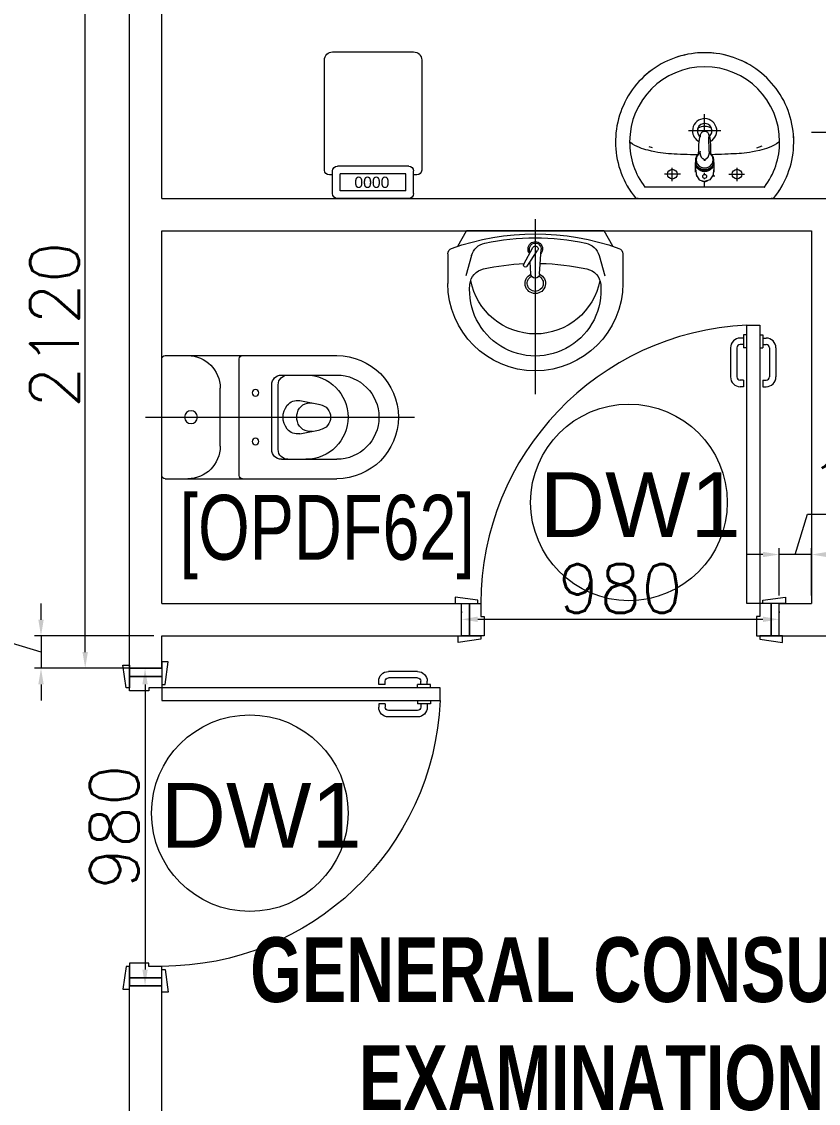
# Model space of a CAD drawing. Header units: millimetres. Extents: x -2143172 to 5255, y -610845 to 279739.
# Drawn here: x -1092660 to -1090201, y -579811 to -576472 of the extents above; entities that cross this region are included whole.
import ezdxf

# ---------------------------------------------------------------- set-up
doc = ezdxf.new("R2010")
doc.units = ezdxf.units.MM
doc.header["$LTSCALE"] = 30
doc.layers.get('0').update_dxf_attribs({"lineweight": 5})
doc.layers.get('Defpoints').update_dxf_attribs({"lineweight": 5})
for name, color, linetype, lineweight in [('72_EGR_BASE_TEXT', 7, 'Continuous', 5), ('dims.', 152, 'Continuous', 5), ('DTAG', 20, 'Continuous', 9), ('LOADING', 163, 'Continuous', 5), ('P-SANR-FIXT', 6, 'Continuous', 18), ('P-SANR-FIXT-1', 6, 'Continuous', 13), ('SANIT', 250, 'Continuous', 5), ('Walls', 32, 'Continuous', 5)]:
    doc.layers.add(name, color=color, linetype=linetype, lineweight=lineweight)
doc.layers.add('Wooden Joinery', color=7, linetype='Continuous', lineweight=5, true_color=0x521300)
doc.styles.add('SIMPLEX', font='SIMPLEX.shx', dxfattribs={"height": 150})
doc.styles.get("Standard").update_dxf_attribs({"font": ''})
doc.styles.add('TTLB-A0-JeddahDP$0$swis721', font='swiss.ttf')
doc.styles.add('X3G_ENTITY_9EC9', font='swisscl.ttf', dxfattribs={"height": 0.2})
doc.styles.add('X3G_ENTITY_9F38', font='swisscl.ttf', dxfattribs={"height": 0.2})
doc.styles.get('Standard').set_extended_font_data('@Arial Unicode MS')
doc.dimstyles.new('Buk', dxfattribs={"dimtxt": 150, "dimasz": 50, "dimexe": 20, "dimexo": 25, "dimgap": 20, "dimtad": 1, "dimdec": 0, "dimrnd": 5, "dimdsep": 46, "dimtxsty": 'SIMPLEX', "dimcen": 0, "dimdle": 20, "dimclrd": 256, "dimclre": 256, "dimclrt": 256, "dimadec": 0, "dimazin": 0, "dimtfac": 0.0075, "dimtdec": 0, "dimtmove": 1, "dimatfit": 2, "dimldrblk": 'ARCHTICK', "dimfxl": 1, "dimtolj": 1, "dimtzin": 0, "dimlwd": -1, "dimlwe": -1, "dimarcsym": 0})

# ---------------------------------------------------------------- blocks, each defined once
blk = doc.blocks.new('lav-manta 60')
at = {"layer": 'SANIT'}
for p, q in [((0, 0.04), (0, -0.56)), ((-0.2658, -0.0529), (-0.2358, 0)), ((-0.2358, 0), (0.2358, 0)), ((0.2658, -0.0529), (0.2358, 0)), ((-0.015, -0.1473), (-0.0199, -0.064)), ((0.0274, -0.121), (-0.0078, -0.0673)), ((0.0389, -0.1142), (0.0087, -0.0575)), ((0.0191, -0.077), (0.0199, -0.064)), ((-0.3, -0.0789), (-0.3, -0.18)), ((-0.2185, -0.0841), (-0.2383, -0.1537)), ((0.015, -0.1473), (0.0174, -0.1057)), ((0.2185, -0.0841), (0.2383, -0.1537)), ((0.3, -0.0789), (0.3, -0.18))]:
    blk.add_line(p, q, dxfattribs=at)
for centre, radius, start, end in [((0, -0.8557), 0.8457, 70.1771, 109.8229), ((0, -0.8696), 0.8457, 78.1914, 101.8086), ((0, -0.0617), 0.025, 320.7474, 220.368), ((-0.28, -0.0789), 0.02, 109.8229, 180), ((-0.1608, -0.1006), 0.06, 101.8086, 164.0794), ((0, -0.0617), 0.02, 353.2671, 186.682), ((0, -0.0617), 0.00966, 25.4127, 215.9577), ((0.1608, -0.1006), 0.06, 15.9206, 78.1914), ((0.28, -0.0789), 0.02, 0, 70.1771), ((-0.1645, -0.189), 0.06, 102.0883, 174.8142), ((0, -0.9572), 0.8457, 91.1572, 102.0883), ((0, -0.18), 0.035, 115.3106, 64.6894), ((0, -0.1473), 0.015, 180, 0), ((0, -0.9572), 0.8457, 88.5486, 88.844), ((0.0332, -0.1176), 0.00666, 210.6852, 30.6852), ((0, -0.9572), 0.8457, 77.9117, 87.4274), ((0.1645, -0.189), 0.06, 5.1858, 77.9117), ((0, -0.18), 0.3, 180, 0), ((0, -0.2039), 0.2252, 174.8142, 5.1858), ((0, -0.1282), 0.2252, 190.6097, 349.3903), ((0, -0.18), 0.0275, 117.1496, 62.8504)]:
    blk.add_arc(centre, radius, start, end, dxfattribs=at)
blk = doc.blocks.new('WC manta')
at = {"layer": 'SANIT'}
for p, q in [((-0.13, 0.18), (-0.13, -0.18)), ((-0.12, 0.19), (0.41, 0.19)), ((0.109, 0.18), (0.109, -0.18)), ((0.239, 0.13), (0.41, 0.13)), ((0.05, 0.09), (0.05, -0.09)), ((0.209, 0.1), (0.209, -0.1)), ((0.229, 0.1), (0.229, -0.1)), ((0.2955, 0.051), (0.3581, 0.0393)), ((-0.18, 0), (0.65, 0)), ((0.2955, -0.051), (0.3581, -0.0393)), ((0.239, -0.13), (0.41, -0.13)), ((-0.12, -0.19), (0.41, -0.19))]:
    blk.add_line(p, q, dxfattribs=at)
for centre, radius in [((0.159, 0.0752), 0.01), ((-0.04, 0), 0.02), ((0.159, -0.0753), 0.01)]:
    blk.add_circle(centre, radius, dxfattribs=at)
for centre, radius, start, end in [((-0.12, 0.18), 0.01, 90, 180), ((-0.05, 0.09), 0.1, 0, 90), ((0.119, 0.18), 0.01, 90, 180), ((0.41, 0), 0.19, 270, 90), ((0.239, 0.1), 0.03, 90, 180), ((0.259, 0.1), 0.03, 90, 180), ((0.3147, 0), 0.13, 270, 90), ((0.41, 0), 0.13, 270, 90), ((0.3029, 0), 0.0588, 141.525, 218.475), ((0.2882, 0.0117), 0.04, 79.4289, 141.525), ((0.3271, 0.0044), 0.04, 79.4289, 166.4176), ((0.3507, 0), 0.04, 280.5711, 79.4289), ((0.3454, 0), 0.0588, 166.4176, 193.5824), ((0.3271, -0.0044), 0.04, 193.5824, 280.5711), ((0.2882, -0.0117), 0.04, 218.475, 280.5711), ((-0.05, -0.09), 0.1, 270, 0), ((0.239, -0.1), 0.03, 180, 270), ((0.259, -0.1), 0.03, 180, 270), ((-0.12, -0.18), 0.01, 180, 270), ((0.119, -0.18), 0.01, 180, 270)]:
    blk.add_arc(centre, radius, start, end, dxfattribs=at)
blk = doc.blocks.new('*D278')
at = {"layer": 'Defpoints', "color": 0, "transparency": 16777216}
for p in [(-1092227, -578368.1, 0.1), (-1092599.9, -578468.1), (-1092227, -578468.1, 0.1)]:
    blk.add_point(p, dxfattribs=at)
at = {"layer": 'dims.', "transparency": 16777216}
for p, q in [((-1092724.9, -578380.6), (-1092724.9, -577983.5)), ((-1092599.9, -578318.1), (-1092599.9, -578268.1)), ((-1092599.9, -578368.1), (-1092599.9, -578468.1)), ((-1092599.9, -578368.1), (-1092599.9, -578468.1)), ((-1092599.9, -578418.1), (-1092724.9, -578380.6)), ((-1092599.9, -578518.1), (-1092599.9, -578568.1))]:
    blk.add_line(p, q, dxfattribs=at)
at = {"layer": 'dims.', "linetype": 'Continuous', "transparency": 16777216}
for p, q in [((-1092252, -578368.1), (-1092619.9, -578368.1)), ((-1092252, -578468.1), (-1092619.9, -578468.1))]:
    blk.add_line(p, q, dxfattribs=at)
at = {"layer": 'dims.', "transparency": 16777216}
for points in [[(-1092608.2, -578318.1), (-1092591.5, -578318.1), (-1092599.9, -578368.1)], [(-1092608.2, -578518.1), (-1092591.5, -578518.1), (-1092599.9, -578468.1)]]:
    blk.add_solid(points, dxfattribs=at)
at = {"layer": 'dims.', "transparency": 16777216, "insert": (-1092819.9, -578182.1), "char_height": 150, "attachment_point": 5, "rotation": 90, "style": 'SIMPLEX'}
blk.add_mtext('\\A1;100', dxfattribs=at)
blk = doc.blocks.new('_ArchTick')
at = {"color": 0, "linetype": 'ByBlock', "const_width": 0.15}
blk.add_lwpolyline([(-0.5, -0.5), (0.5, 0.5)], dxfattribs=at)
blk = doc.blocks.new('*D279')
at = {"layer": 'Defpoints', "color": 0, "transparency": 16777216}
for p in [(-1092277, -578468.1, 0.1), (-1092278.8, -579448.1), (-1092277, -579448.1, 0.1)]:
    blk.add_point(p, dxfattribs=at)
at = {"layer": 'dims.', "linetype": 'Continuous', "transparency": 16777216}
for p, q in [((-1092302, -578468.1), (-1092298.8, -578468.1)), ((-1092302, -579448.1), (-1092298.8, -579448.1))]:
    blk.add_line(p, q, dxfattribs=at)
at = {"layer": 'dims.', "transparency": 16777216}
blk.add_line((-1092278.8, -578518.1), (-1092278.8, -579398.1), dxfattribs=at)
for points in [[(-1092287.1, -578518.1), (-1092270.5, -578518.1), (-1092278.8, -578468.1)], [(-1092287.1, -579398.1), (-1092270.5, -579398.1), (-1092278.8, -579448.1)]]:
    blk.add_solid(points, dxfattribs=at)
at = {"layer": 'dims.', "transparency": 16777216, "insert": (-1092373.8, -578958.1), "char_height": 150, "attachment_point": 5, "rotation": 90, "style": 'SIMPLEX'}
blk.add_mtext('\\A1;980', dxfattribs=at)
blk = doc.blocks.new('*D280')
at = {"layer": 'Defpoints', "color": 0, "transparency": 16777216}
for p in [(-1090322.2, -578117), (-1090322.2, -578268.1, 0.1), (-1090222.2, -578268.1, 0.1)]:
    blk.add_point(p, dxfattribs=at)
at = {"layer": 'dims.', "transparency": 16777216}
for p, q in [((-1090272.2, -578117), (-1090234.7, -577992)), ((-1090234.7, -577992), (-1089837.6, -577992)), ((-1090372.2, -578117), (-1090422.2, -578117)), ((-1090222.2, -578117), (-1090322.2, -578117)), ((-1090222.2, -578117), (-1090322.2, -578117)), ((-1090172.2, -578117), (-1090122.2, -578117))]:
    blk.add_line(p, q, dxfattribs=at)
at = {"layer": 'dims.', "linetype": 'Continuous', "transparency": 16777216}
for p, q in [((-1090322.2, -578243.1), (-1090322.2, -578097)), ((-1090222.2, -578243.1), (-1090222.2, -578097))]:
    blk.add_line(p, q, dxfattribs=at)
at = {"layer": 'dims.', "transparency": 16777216}
for points in [[(-1090372.2, -578108.7), (-1090372.2, -578125.3), (-1090322.2, -578117)], [(-1090172.2, -578108.7), (-1090172.2, -578125.3), (-1090222.2, -578117)]]:
    blk.add_solid(points, dxfattribs=at)
at = {"layer": 'dims.', "transparency": 16777216, "insert": (-1090036.2, -577897), "char_height": 150, "attachment_point": 5, "style": 'SIMPLEX'}
blk.add_mtext('\\A1;100', dxfattribs=at)
blk = doc.blocks.new('*D281')
at = {"layer": 'Defpoints', "color": 0, "transparency": 16777216}
for p in [(-1091302.2, -578317.1), (-1091302.2, -578318.1, 0.1), (-1090322.2, -578318.1, 0.1)]:
    blk.add_point(p, dxfattribs=at)
at = {"layer": 'dims.', "linetype": 'Continuous', "transparency": 16777216}
for p, q in [((-1091302.2, -578293.1), (-1091302.2, -578297.1)), ((-1090322.2, -578293.1), (-1090322.2, -578297.1))]:
    blk.add_line(p, q, dxfattribs=at)
at = {"layer": 'dims.', "transparency": 16777216}
blk.add_line((-1090372.2, -578317.1), (-1091252.2, -578317.1), dxfattribs=at)
for points in [[(-1091252.2, -578308.7), (-1091252.2, -578325.4), (-1091302.2, -578317.1)], [(-1090372.2, -578308.7), (-1090372.2, -578325.4), (-1090322.2, -578317.1)]]:
    blk.add_solid(points, dxfattribs=at)
at = {"layer": 'dims.', "transparency": 16777216, "insert": (-1090812.2, -578222.1), "char_height": 150, "attachment_point": 5, "style": 'SIMPLEX'}
blk.add_mtext('\\A1;980', dxfattribs=at)
blk = doc.blocks.new('*D282')
at = {"layer": 'Defpoints', "color": 0, "transparency": 16777216}
for p in [(-1092463.5, -576348.1), (-1092327, -576348.1, 0.1), (-1092327, -578468.1, 0.1)]:
    blk.add_point(p, dxfattribs=at)
at = {"layer": 'dims.', "linetype": 'Continuous', "transparency": 16777216}
for p, q in [((-1092352, -576348.1), (-1092483.5, -576348.1)), ((-1092352, -578468.1), (-1092483.5, -578468.1))]:
    blk.add_line(p, q, dxfattribs=at)
at = {"layer": 'dims.', "transparency": 16777216}
blk.add_line((-1092463.5, -578418.1), (-1092463.5, -576398.1), dxfattribs=at)
for points in [[(-1092471.9, -576398.1), (-1092455.2, -576398.1), (-1092463.5, -576348.1)], [(-1092471.9, -578418.1), (-1092455.2, -578418.1), (-1092463.5, -578468.1)]]:
    blk.add_solid(points, dxfattribs=at)
at = {"layer": 'dims.', "transparency": 16777216, "insert": (-1092558.5, -577408.1), "char_height": 150, "attachment_point": 5, "rotation": 90, "style": 'SIMPLEX'}
blk.add_mtext('\\A1;2120', dxfattribs=at)
blk = doc.blocks.new('*D285')
at = {"layer": 'Defpoints', "color": 0, "transparency": 16777216}
for p in [(-1090022.2, -576814.8), (-1090122.2, -577118.1, 0.1), (-1090022.2, -577118.1, 0.1)]:
    blk.add_point(p, dxfattribs=at)
at = {"layer": 'dims.', "transparency": 16777216}
for p, q in [((-1090072.2, -576814.8), (-1090034.7, -576689.8)), ((-1090034.7, -576689.8), (-1089637.6, -576689.8)), ((-1090172.2, -576814.8), (-1090222.2, -576814.8)), ((-1090122.2, -576814.8), (-1090022.2, -576814.8)), ((-1090122.2, -576814.8), (-1090022.2, -576814.8)), ((-1089972.2, -576814.8), (-1089922.2, -576814.8))]:
    blk.add_line(p, q, dxfattribs=at)
at = {"layer": 'dims.', "linetype": 'Continuous', "transparency": 16777216}
for p, q in [((-1090122.2, -577093.1), (-1090122.2, -576794.8)), ((-1090022.2, -577093.1), (-1090022.2, -576794.8))]:
    blk.add_line(p, q, dxfattribs=at)
at = {"layer": 'dims.', "transparency": 16777216}
for points in [[(-1090172.2, -576806.5), (-1090172.2, -576823.2), (-1090122.2, -576814.8)], [(-1089972.2, -576806.5), (-1089972.2, -576823.2), (-1090022.2, -576814.8)]]:
    blk.add_solid(points, dxfattribs=at)
at = {"layer": 'dims.', "transparency": 16777216, "insert": (-1089836.2, -576594.8), "char_height": 150, "attachment_point": 5, "style": 'SIMPLEX'}
blk.add_mtext('\\A1;100', dxfattribs=at)
blk = doc.blocks.new('A$C72370EFE')
at = {"layer": 'Wooden Joinery'}
for p, q in [((-0.01, -0.03), (-0.01, -0.07)), ((0, -0.03), (-0.01, -0.03)), ((0.04, -0.03), (0.05, -0.03)), ((0.05, -0.03), (0.05, -0.07)), ((-0.01, -0.04), (-0.02, -0.04)), ((-0.01, -0.06), (-0.02, -0.06)), ((0.05, -0.04), (0.06, -0.04)), ((0.05, -0.06), (0.06, -0.06)), ((-0.05, -0.07), (-0.05, -0.16)), ((-0.03, -0.07), (-0.03, -0.16)), ((0, -0.07), (-0.01, -0.07)), ((0.04, -0.07), (0.05, -0.07)), ((0.07, -0.07), (0.07, -0.16)), ((0.09, -0.07), (0.09, -0.16)), ((-0.01, -0.17), (-0.02, -0.17)), ((-0.01, -0.19), (-0.02, -0.19)), ((-0.01, -0.17), (-0.01, -0.19)), ((0.05, -0.17), (0.06, -0.17)), ((0.05, -0.17), (0.05, -0.19)), ((0.05, -0.19), (0.06, -0.19))]:
    blk.add_line(p, q, dxfattribs=at)
for centre, radius, start, end in [((-0.02, -0.07), 0.03, 90, 180), ((-0.02, -0.07), 0.01, 90, 180), ((0.06, -0.07), 0.03, 0, 90), ((0.06, -0.07), 0.01, 0, 90), ((-0.02, -0.16), 0.03, 180, 270), ((-0.02, -0.16), 0.01, 180, 270), ((0.06, -0.16), 0.01, 270, 0), ((0.06, -0.16), 0.03, 270, 0)]:
    blk.add_arc(centre, radius, start, end, dxfattribs=at)
blk = doc.blocks.new('A$C5DAD61B4')
at = {"layer": 'Wooden Joinery'}
for points in [[(80, 959.1), (80, 969.1), (10, 979.1), (10, 959.1)], [(940, 959.1), (940, 969.1), (1010, 979.1), (1010, 959.1)], [(70, 859.1), (70, 849.1), (0, 839.1), (0, 859.1)], [(120, 859.1), (120, 0), (80, 0), (80, 859.1)], [(950, 859.1), (950, 849.1), (1020, 839.1), (1020, 859.1)]]:
    blk.add_lwpolyline(points, close=True, dxfattribs=at)
for points in [[(45, 859.1), (45, 959.1), (20, 959.1), (20, 859.1), (45, 859.1)], [(45, 859.1), (80, 859.1), (80, 899.1), (90, 899.1), (90, 959.1), (45, 959.1), (45, 859.1)], [(975, 859.1), (940, 859.1), (940, 899.1), (930, 899.1), (930, 959.1), (975, 959.1), (975, 859.1)], [(975, 859.1), (975, 959.1), (1000, 959.1), (1000, 859.1), (975, 859.1)]]:
    blk.add_lwpolyline(points, dxfattribs=at)
blk.add_arc((80, 859.1), 860, 272.666, 0, dxfattribs=at)
at = {"layer": 'Wooden Joinery', "xscale": 999.9999999998854, "yscale": 999.9999999998854, "zscale": 999.9999999998854, "rotation": 180}
blk.add_blockref('A$C72370EFE', (120, 0), dxfattribs=at)
blk = doc.blocks.new('A$C164D1FF0')
at = {"layer": 'DTAG'}
blk.add_circle((0, 0), 303.3, dxfattribs=at)
at = {"layer": 'DTAG', "insert": (-275.2, 93.3), "char_height": 200, "width": 6547.939, "attachment_point": 1, "style": 'TTLB-A0-JeddahDP$0$swis721'}
blk.add_mtext('DW1', dxfattribs=at)
blk = doc.blocks.new('FP_138-161_A_00_GFL_-0_080_Einreichung_Grundrisse_100')
at = {"layer": 'P-SANR-FIXT'}
blk.add_line((-0.0044, -0.0019), (-0.0045, -0.0021), dxfattribs=at)
at = {"layer": 'P-SANR-FIXT', "flags": 128}
blk.add_lwpolyline([(-0.0057, -0.0037), (-0.0058, -0.0039), (-0.006, -0.004)], dxfattribs=at)
blk = doc.blocks.new('FP_139-161_A_00_GFL_-0_080_Einreichung_Grundrisse_100')
at = {"layer": 'P-SANR-FIXT'}
blk.add_line((0.0045, -0.0022), (0.0044, -0.002), dxfattribs=at)
at = {"layer": 'P-SANR-FIXT', "flags": 128}
blk.add_lwpolyline([(0.006, -0.004), (0.0059, -0.0039), (0.0057, -0.0038)], dxfattribs=at)
blk = doc.blocks.new('IS_Ceraplus_B8204_BIM_BG _1_ - B8204AA - CERAPLUS single lever basin mixer with pop-up waste-V137-161_A_00_GFL_-0_080_Einreichung_Grundrisse_100')
at = {"layer": 'P-SANR-FIXT-1'}
h = blk.add_hatch(dxfattribs=at)
h.set_pattern_fill('FP_26', color=256, style=0, pattern_type=2)
h.set_pattern_definition([(225, (0.009, 0), (0.010607, -0.010607), []), (315, (0.009, 0), (0.010607, 0.010607), [])])
h.paths.add_polyline_path([(0.0056, -0.002), (0.0058, -0.0024), (0.0058, -0.0021)])
h.paths.add_polyline_path([(0.007, -0.0039), (0.0088, -0.0045), (0.0084, -0.0043)])
at = {"layer": 'LOADING'}
for p, q in [((-0.028, 0), (-0.028, -0.0281)), ((-0.0262, -0.0282), (-0.0263, -0.0287)), ((0.0263, -0.0287), (0.0262, -0.0282)), ((0.0262, -0.0293), (0.0263, -0.0287)), ((0.028, -0.0281), (0.028, 0)), ((-0.0274, -0.0337), (-0.0271, -0.0392)), ((-0.0137, -0.0512), (-0.0129, -0.0517)), ((0.0124, -0.052), (0.0133, -0.0515)), ((0.014, -0.0647), (0.0133, -0.1077)), ((0.0185, -0.0618), (0.019, -0.0539)), ((0.019, -0.0539), (0.0188, -0.0561)), ((0.0271, -0.0392), (0.0274, -0.0337))]:
    blk.add_line(p, q, dxfattribs=at)
at = {"layer": 'LOADING', "flags": 128}
for points in [[(-0.0272, -0.0069), (-0.0266, 0.009), (-0.0165, 0.0236), (0, 0.0291)], [(0.0272, -0.0069), (0.0266, 0.009), (0.0165, 0.0236), (0, 0.0291)], [(-0.0176, -0.0568), (-0.0224, -0.0513), (-0.0254, -0.0448), (-0.0264, -0.0376), (-0.0253, -0.0305), (-0.0222, -0.024), (-0.0172, -0.0186), (-0.0109, -0.0147), (-0.0037, -0.0127), (0.0037, -0.0127), (0.0109, -0.0147), (0.0172, -0.0186), (0.0222, -0.024), (0.0253, -0.0305), (0.0264, -0.0376), (0.0254, -0.0448), (0.0224, -0.0513), (0.0176, -0.0568)], [(-0.0271, -0.0393), (-0.027, -0.0403), (-0.0269, -0.0414), (-0.0267, -0.0424), (-0.0265, -0.0434), (-0.0262, -0.0444), (-0.0259, -0.0454), (-0.0255, -0.0464), (-0.0252, -0.0474), (-0.0247, -0.0484), (-0.0243, -0.0493), (-0.0238, -0.0502), (-0.0232, -0.0511), (-0.0226, -0.052), (-0.022, -0.0529), (-0.0214, -0.0537), (-0.0207, -0.0545), (-0.0199, -0.0553), (-0.0192, -0.0561), (-0.0184, -0.0568), (-0.0176, -0.0575), (-0.0173, -0.0577)], [(-0.019, -0.0539), (-0.0185, -0.0615), (-0.0185, -0.0618)], [(-0.0162, -0.0579), (-0.0156, -0.058), (-0.0151, -0.0581), (-0.0146, -0.0583), (-0.0142, -0.0586), (-0.0139, -0.0588), (-0.0138, -0.0591)], [(-0.0138, -0.0591), (-0.0139, -0.0612), (-0.014, -0.0633)], [(0.0138, -0.0591), (0.0139, -0.0588), (0.0142, -0.0586), (0.0146, -0.0583), (0.0151, -0.0581), (0.0156, -0.058), (0.0162, -0.0579)], [(0.014, -0.0633), (0.0139, -0.0612), (0.0138, -0.0591)], [(0.0171, -0.0578), (0.0174, -0.0575), (0.0176, -0.0568)], [(0.0173, -0.0577), (0.0181, -0.057), (0.0189, -0.0563), (0.0197, -0.0556), (0.0204, -0.0548), (0.0211, -0.054), (0.0218, -0.0532), (0.0224, -0.0523), (0.023, -0.0514), (0.0236, -0.0505), (0.0241, -0.0496), (0.0246, -0.0487), (0.025, -0.0477), (0.0254, -0.0467), (0.0258, -0.0458), (0.0261, -0.0448), (0.0264, -0.0437), (0.0266, -0.0427), (0.0268, -0.0417), (0.027, -0.0407), (0.0271, -0.0396), (0.0271, -0.0393)], [(0.0184, -0.0651), (0.0184, -0.0652), (0.0184, -0.0652), (0.0184, -0.0652), (0.0184, -0.0654), (0.0184, -0.0655)], [(-0.0181, -0.0728), (-0.0177, -0.083), (-0.0172, -0.0938)], [(0.0172, -0.0938), (0.0177, -0.083), (0.0181, -0.0728)], [(-0.0129, -0.1142), (-0.0124, -0.1161), (-0.0118, -0.1179), (-0.0109, -0.1197), (-0.0098, -0.1214), (-0.0084, -0.123), (-0.0067, -0.1244), (-0.0047, -0.1255), (-0.0025, -0.1263), (0, -0.1266)], [(0, -0.1266), (0.0025, -0.1263), (0.0047, -0.1255), (0.0067, -0.1244), (0.0084, -0.123), (0.0098, -0.1214), (0.0109, -0.1197), (0.0118, -0.1179), (0.0124, -0.1161), (0.0129, -0.1142)]]:
    blk.add_lwpolyline(points, dxfattribs=at)
at = {"layer": 'LOADING'}
for centre, radius, start, end in [((0, 0.0135), 0.00603, 0, 180), ((0, 0.0135), 0.00603, 180, 0), ((-0.009, 0), 0.005, 300, 315), ((0.009, 0), 0.005, 225, 240)]:
    blk.add_arc(centre, radius, start, end, dxfattribs=at)
for centre, major_axis, start_param, end_param in [((0, -0.0281), (-0.028, 0), 4.712389, 6.47291), ((0, -0.0321), (0.0275, 0), 3.141823, 3.202701), ((0, -0.0287), (0.0267, 0), 1.570796, 3.036556), ((0, -0.0287), (0.0263, 0), 2.625648, 2.791756), ((0, -0.0287), (-0.0263, 0), 4.712389, 5.759587), ((0, -0.0281), (0.028, 0), 6.093357, 7.853982), ((0, -0.0287), (0.0267, 0), 0.105099, 1.570796), ((0, -0.0287), (0.0262, 0), 0.523599, 1.570796), ((0, -0.0287), (0.0262, 0), 0.349919, 0.515945), ((0, -0.0287), (0.0267, 0), 6.059374, 6.108652), ((0, -0.0321), (0.0275, 0), 6.222066, 6.282955), ((0, -0.0321), (0.0275, 0), 3.239313, 3.439417), ((0, -0.0281), (0.028, 0), 3.371221, 3.483334), ((0, -0.0312), (0.0248, 0), 4.111947, 4.191073), ((0, -0.0281), (0.028, 0), 4.202431, 4.259552), ((0, -0.0287), (0.0263, 0), 4.169225, 4.2325), ((0, -0.0281), (0.028, 0), 5.172057, 5.222265), ((0, -0.0321), (0.0275, 0), 5.985527, 6.185455), ((0, -0.0281), (0.028, 0), 5.94107, 6.05344)]:
    blk.add_ellipse(centre, major_axis=major_axis, ratio=0.961262, start_param=start_param, end_param=end_param, dxfattribs=at)
for points, knots in [([(-0.0215, -0.0162), (-0.0216, -0.0163), (-0.0219, -0.0167), (-0.0227, -0.0177), (-0.0238, -0.0192), (-0.0249, -0.0211), (-0.0258, -0.0231), (-0.0266, -0.0253), (-0.0273, -0.0282), (-0.0275, -0.0305), (-0.0275, -0.0321)], [0.7859035, 0.7859035, 0.7859035, 0.7859035, 0.7916667, 0.8055556, 0.8333333, 0.8611111, 0.8888889, 0.9166667, 0.9444444, 1, 1, 1, 1]), ([(0.021, -0.0157), (0.0208, -0.0154), (0.0203, -0.0149), (0.0192, -0.0139), (0.0177, -0.0127), (0.0161, -0.0117), (0.0148, -0.0109), (0.0138, -0.0104), (0.0127, -0.0099), (0.0113, -0.0093), (0.0087, -0.0084), (0.0048, -0.0075), (0, -0.0071), (-0.0048, -0.0075), (-0.0087, -0.0084), (-0.0113, -0.0093), (-0.0127, -0.0099), (-0.0138, -0.0104), (-0.0148, -0.0109), (-0.0161, -0.0117), (-0.0177, -0.0127), (-0.0191, -0.0139), (-0.0202, -0.0149), (-0.0208, -0.0154), (-0.021, -0.0157)], [0.2222222, 0.2222222, 0.2222222, 0.2222222, 0.2361111, 0.25, 0.2777778, 0.3055556, 0.3194444, 0.3333333, 0.3472222, 0.3611111, 0.3888889, 0.4444444, 0.5, 0.5555556, 0.6111111, 0.6388889, 0.6527778, 0.6666667, 0.6805556, 0.6944444, 0.7222222, 0.75, 0.7638889, 0.7777778, 0.7777778, 0.7777778, 0.7777778]), ([(0.0275, -0.0321), (0.0275, -0.0305), (0.0273, -0.0282), (0.0266, -0.0253), (0.0258, -0.0231), (0.0249, -0.0211), (0.0238, -0.0192), (0.0227, -0.0177), (0.0219, -0.0167), (0.0216, -0.0163), (0.0215, -0.0162)], [0, 0, 0, 0, 0.0555556, 0.0833333, 0.1111111, 0.1388889, 0.1666667, 0.1944444, 0.2083333, 0.2142181, 0.2142181, 0.2142181, 0.2142181]), ([(-0.0188, -0.0538), (-0.0188, -0.0547), (-0.0186, -0.0582), (-0.0185, -0.0619), (-0.0184, -0.0646)], [0.6724021, 0.6724021, 0.6724021, 0.6724021, 0.75, 1, 1, 1, 1]), ([(-0.0162, -0.0579), (-0.0162, -0.0578), (-0.0163, -0.0578), (-0.0165, -0.0577), (-0.0166, -0.0575), (-0.0167, -0.0574), (-0.0169, -0.0573), (-0.017, -0.0572), (-0.0172, -0.0571), (-0.0173, -0.057), (-0.0175, -0.0569), (-0.0176, -0.0568)], [0, 0, 0, 0, 0.1, 0.2, 0.3, 0.4, 0.5, 0.6, 0.7, 0.8, 1, 1, 1, 1]), ([(-0.0148, -0.0587), (-0.015, -0.0586), (-0.0159, -0.0583), (-0.0167, -0.058), (-0.0172, -0.0578)], [0.8, 0.8, 0.8, 0.8, 0.85, 1, 1, 1, 1]), ([(0, -0.0378), (-0.0005, -0.038), (-0.0012, -0.0384), (-0.0021, -0.0389), (-0.0028, -0.0393), (-0.0035, -0.0397), (-0.0042, -0.04), (-0.0049, -0.0405), (-0.0055, -0.0409), (-0.0061, -0.0414), (-0.0067, -0.0419), (-0.0072, -0.0424), (-0.0078, -0.0429), (-0.0083, -0.0435), (-0.0088, -0.0441), (-0.0092, -0.0446), (-0.0096, -0.0452), (-0.01, -0.0459), (-0.0103, -0.0466), (-0.0105, -0.0472), (-0.0107, -0.0477), (-0.0108, -0.0481), (-0.0109, -0.0484), (-0.0111, -0.0489), (-0.0114, -0.0497), (-0.0118, -0.0509), (-0.0122, -0.0521), (-0.0124, -0.053), (-0.0126, -0.0537), (-0.0128, -0.0544), (-0.0129, -0.0552), (-0.0131, -0.0559), (-0.0132, -0.0566), (-0.0134, -0.0572), (-0.0136, -0.0581), (-0.0137, -0.0587), (-0.0138, -0.0591)], [0, 0, 0, 0, 0.055556, 0.083333, 0.111111, 0.138889, 0.166667, 0.194444, 0.222222, 0.25, 0.277778, 0.305556, 0.333333, 0.361111, 0.388889, 0.416667, 0.444444, 0.472222, 0.5, 0.527778, 0.541667, 0.555556, 0.569444, 0.583333, 0.611111, 0.666667, 0.722222, 0.75, 0.777778, 0.805556, 0.833333, 0.861111, 0.888889, 0.916667, 0.944444, 1, 1, 1, 1]), ([(0, -0.0357), (-0.0006, -0.0357), (-0.0013, -0.0357), (-0.002, -0.0357), (-0.0022, -0.0357)], [0, 0, 0, 0, 0.1, 0.1298359, 0.1298359, 0.1298359, 0.1298359]), ([(0.0022, -0.0357), (0.002, -0.0357), (0.0013, -0.0357), (0.0006, -0.0357), (0, -0.0357)], [0.8701578, 0.8701578, 0.8701578, 0.8701578, 0.9, 1, 1, 1, 1]), ([(0.0138, -0.0591), (0.0137, -0.0587), (0.0136, -0.0581), (0.0134, -0.0572), (0.0132, -0.0566), (0.0131, -0.0559), (0.0129, -0.0552), (0.0128, -0.0544), (0.0126, -0.0537), (0.0124, -0.053), (0.0122, -0.0521), (0.0118, -0.0509), (0.0114, -0.0497), (0.0111, -0.0489), (0.0109, -0.0484), (0.0108, -0.0481), (0.0107, -0.0477), (0.0105, -0.0472), (0.0103, -0.0466), (0.01, -0.0459), (0.0096, -0.0452), (0.0092, -0.0446), (0.0088, -0.0441), (0.0083, -0.0435), (0.0078, -0.0429), (0.0072, -0.0424), (0.0067, -0.0419), (0.0061, -0.0414), (0.0055, -0.0409), (0.0049, -0.0405), (0.0042, -0.04), (0.0035, -0.0397), (0.0028, -0.0393), (0.0021, -0.0389), (0.0012, -0.0384), (0.0005, -0.038), (0, -0.0378)], [0, 0, 0, 0, 0.055556, 0.083333, 0.111111, 0.138889, 0.166667, 0.194444, 0.222222, 0.25, 0.277778, 0.333333, 0.388889, 0.416667, 0.430556, 0.444444, 0.458333, 0.472222, 0.5, 0.527778, 0.555556, 0.583333, 0.611111, 0.638889, 0.666667, 0.694444, 0.722222, 0.75, 0.777778, 0.805556, 0.833333, 0.861111, 0.888889, 0.916667, 0.944444, 1, 1, 1, 1]), ([(0.0141, -0.0613), (0.0141, -0.0611), (0.0143, -0.0608), (0.0145, -0.0604), (0.0148, -0.06), (0.0151, -0.0596), (0.0153, -0.0594), (0.0155, -0.0592), (0.0156, -0.059), (0.0158, -0.0588), (0.016, -0.0587), (0.0163, -0.0585), (0.0165, -0.0583), (0.0166, -0.0582)], [0.3333333, 0.3333333, 0.3333333, 0.3333333, 0.4166667, 0.5, 0.5833333, 0.6666667, 0.7083333, 0.75, 0.7916667, 0.8333333, 0.875, 0.9166667, 1, 1, 1, 1]), ([(0.0176, -0.0568), (0.0175, -0.0569), (0.0173, -0.057), (0.0172, -0.0571), (0.017, -0.0572), (0.0169, -0.0573), (0.0167, -0.0574), (0.0166, -0.0575), (0.0165, -0.0577), (0.0163, -0.0578), (0.0162, -0.0578), (0.0162, -0.0579)], [0, 0, 0, 0, 0.2, 0.3, 0.4, 0.5, 0.6, 0.7, 0.8, 0.9, 1, 1, 1, 1]), ([(0.0184, -0.0646), (0.0185, -0.0619), (0.0186, -0.0582), (0.0188, -0.0547), (0.0188, -0.0538)], [0, 0, 0, 0, 0.25, 0.3275586, 0.3275586, 0.3275586, 0.3275586]), ([(-0.0131, -0.1116), (-0.0132, -0.1115), (-0.0135, -0.1109), (-0.0141, -0.1099), (-0.0147, -0.1086), (-0.0153, -0.1072), (-0.0159, -0.1053), (-0.0167, -0.1021), (-0.0171, -0.0992), (-0.0171, -0.0973)], [0.4856715, 0.4856715, 0.4856715, 0.4856715, 0.5, 0.55, 0.6, 0.65, 0.7, 0.8, 1, 1, 1, 1]), ([(0.0131, -0.1116), (0.0133, -0.1113), (0.0137, -0.1106), (0.0142, -0.1096), (0.0147, -0.1084), (0.0153, -0.1072), (0.0159, -0.1053), (0.0167, -0.1021), (0.0171, -0.0992), (0.0171, -0.0973)], [-0.5143371, -0.5143371, -0.5143371, -0.5143371, -0.475, -0.4375, -0.4, -0.35, -0.3, -0.2, 0, 0, 0, 0]), ([(-0.0132, -0.1091), (-0.0132, -0.1096), (-0.0132, -0.1103), (-0.0132, -0.1111), (-0.0132, -0.1115), (-0.0132, -0.1118), (-0.0131, -0.1122), (-0.0131, -0.1125), (-0.0131, -0.1128), (-0.0131, -0.1131), (-0.013, -0.1134), (-0.013, -0.1138), (-0.0129, -0.1141), (-0.0129, -0.1142)], [0.2, 0.2, 0.2, 0.2, 0.4, 0.5, 0.55, 0.6, 0.65, 0.7, 0.75, 0.8, 0.85, 0.9, 1, 1, 1, 1]), ([(0.0129, -0.1142), (0.0129, -0.1141), (0.013, -0.1138), (0.013, -0.1134), (0.0131, -0.1131), (0.0131, -0.1128), (0.0131, -0.1125), (0.0131, -0.1122), (0.0132, -0.1118), (0.0132, -0.1115), (0.0132, -0.1111), (0.0132, -0.1103), (0.0132, -0.1096), (0.0132, -0.1091)], [0, 0, 0, 0, 0.1, 0.15, 0.2, 0.25, 0.3, 0.35, 0.4, 0.45, 0.5, 0.6, 0.8, 0.8, 0.8, 0.8])]:
    blk.add_open_spline(points, degree=3, knots=knots, dxfattribs=at)
for points in [[(-0.0184, -0.0646), (-0.0183, -0.0659), (-0.0182, -0.0684), (-0.0181, -0.0709), (-0.0181, -0.0721)], [(-0.0172, -0.0578), (-0.0171, -0.0578), (-0.0169, -0.058), (-0.0167, -0.0581), (-0.0166, -0.0582)], [(-0.0162, -0.0579), (-0.0162, -0.0579), (-0.0164, -0.0581), (-0.0165, -0.0582), (-0.0166, -0.0583), (-0.0166, -0.0582), (-0.0166, -0.0582)], [(-0.0166, -0.0582), (-0.0163, -0.0585), (-0.0156, -0.059), (-0.0148, -0.0599), (-0.0142, -0.0609), (-0.0139, -0.0617), (-0.0138, -0.0621)], [(-0.014, -0.0633), (-0.014, -0.0633), (-0.014, -0.0633), (-0.014, -0.0633)], [(-0.014, -0.0646), (-0.014, -0.0644), (-0.014, -0.064), (-0.014, -0.0635), (-0.014, -0.0633)], [(0.014, -0.0633), (0.014, -0.0633), (0.014, -0.0633), (0.014, -0.0633)], [(0.014, -0.0633), (0.014, -0.0635), (0.014, -0.064), (0.014, -0.0644), (0.014, -0.0647)], [(0.0172, -0.0578), (0.0168, -0.0579), (0.0158, -0.0583), (0.0147, -0.0587), (0.0141, -0.059)], [(0.0166, -0.0582), (0.0166, -0.0582), (0.0166, -0.0583), (0.0165, -0.0582), (0.0164, -0.0581), (0.0162, -0.0579), (0.0162, -0.0579)], [(0.0166, -0.0582), (0.0167, -0.0582), (0.0168, -0.0581), (0.0169, -0.058), (0.0169, -0.058)], [(0.0169, -0.058), (0.017, -0.0579), (0.0171, -0.0579), (0.0171, -0.0578)], [(0.0181, -0.0721), (0.0181, -0.0709), (0.0182, -0.0684), (0.0183, -0.0659), (0.0184, -0.0646)], [(-0.0172, -0.0938), (-0.0172, -0.0944), (-0.0172, -0.0956), (-0.0171, -0.0967), (-0.0171, -0.0973)], [(0.0171, -0.0973), (0.0171, -0.0967), (0.0172, -0.0956), (0.0172, -0.0944), (0.0172, -0.0938)]]:
    blk.add_open_spline(points, degree=3, dxfattribs=at)
for name in ['FP_138-161_A_00_GFL_-0_080_Einreichung_Grundrisse_100', 'FP_139-161_A_00_GFL_-0_080_Einreichung_Grundrisse_100']:
    blk.add_blockref(name, (0, 0), dxfattribs=at)
blk = doc.blocks.new('_100_WB_KER_REN_55x45x18 - _100_WB_KER_REN_55x45x18-V63-161_A_00_GFL_-0_080_Einreichung_Grundrisse_100')
at = {"layer": 'LOADING'}
for p, q in [((-0.2075, 0.225), (-0.2075, 0.2227)), ((0.2074, 0.225), (-0.2074, 0.225)), ((0.2075, 0.2227), (0.2075, 0.225)), ((-0.1855, 0.1899), (0.1855, 0.1899)), ((-0.1, 0.172), (-0.1, 0.1303)), ((0, 0.1899), (0, 0.1724)), ((0.1, 0.172), (0.1, 0.1303)), ((-0.0744, 0.15), (-0.1234, 0.15)), ((-0.0259, 0.155), (-0.0315, 0.155)), ((0, 0.1656), (0, 0.1628)), ((0, 0.1509), (0, 0.1454)), ((0, 0.1422), (0, 0.1399)), ((0.026, 0.155), (0.0248, 0.155)), ((0.0744, 0.15), (0.1234, 0.15)), ((-0.1763, 0.0637), (-0.1598, 0.0692)), ((0.1605, 0.0691), (0.1707, 0.0656)), ((-0.05, 0.0161), (0.05, 0.0161)), ((0, 0.0168), (0, -0.0348))]:
    blk.add_line(p, q, dxfattribs=at)
at = {"layer": 'LOADING', "flags": 128}
for points in [[(-0.2121, 0.225), (-0.219, 0.2164), (-0.2254, 0.2075), (-0.2316, 0.1983), (-0.2373, 0.189), (-0.2427, 0.1794), (-0.2476, 0.1696), (-0.2522, 0.1596), (-0.2564, 0.1494), (-0.2602, 0.1391), (-0.2635, 0.1286), (-0.2665, 0.118), (-0.269, 0.1073), (-0.271, 0.0965), (-0.2727, 0.0856), (-0.2739, 0.0747), (-0.2747, 0.0637), (-0.275, 0.0527), (-0.275, 0.05)], [(0.275, 0.05), (0.2748, 0.061), (0.2741, 0.072), (0.273, 0.0829), (0.2715, 0.0938), (0.2695, 0.1046), (0.2671, 0.1154), (0.2643, 0.126), (0.261, 0.1365), (0.2574, 0.1469), (0.2533, 0.1571), (0.2488, 0.1671), (0.2439, 0.177), (0.2387, 0.1866), (0.233, 0.1961), (0.227, 0.2053), (0.2206, 0.2142), (0.2138, 0.2229), (0.2121, 0.225)], [(-0.275, 0.05), (-0.2748, 0.039), (-0.2741, 0.028), (-0.273, 0.0171), (-0.2715, 0.0062), (-0.2695, -0.0046), (-0.2671, -0.0154), (-0.2643, -0.026), (-0.261, -0.0365), (-0.2574, -0.0469), (-0.2533, -0.0571), (-0.2488, -0.0671), (-0.2439, -0.077), (-0.2387, -0.0866), (-0.233, -0.0961), (-0.227, -0.1053), (-0.2206, -0.1142), (-0.2138, -0.1229), (-0.2067, -0.1313), (-0.1993, -0.1395), (-0.1916, -0.1473), (-0.1836, -0.1548), (-0.1752, -0.162), (-0.1666, -0.1688), (-0.1577, -0.1753), (-0.1486, -0.1814), (-0.1392, -0.1872), (-0.1296, -0.1925), (-0.1198, -0.1975), (-0.1098, -0.2021), (-0.0996, -0.2063), (-0.0893, -0.2101), (-0.0788, -0.2135), (-0.0682, -0.2164), (-0.0575, -0.2189), (-0.0467, -0.221), (-0.0359, -0.2227), (-0.0249, -0.2239), (-0.014, -0.2246), (-0.003, -0.225), (0.008, -0.2249), (0.019, -0.2243), (0.03, -0.2234), (0.0409, -0.2219), (0.0517, -0.2201), (0.0625, -0.2178), (0.0731, -0.2151), (0.0837, -0.212), (0.0941, -0.2084), (0.1043, -0.2044), (0.1144, -0.2001), (0.1243, -0.1953), (0.1341, -0.1901), (0.1436, -0.1846), (0.1528, -0.1786), (0.1618, -0.1723), (0.1706, -0.1657), (0.1791, -0.1587), (0.1873, -0.1514), (0.1952, -0.1437), (0.2028, -0.1358), (0.21, -0.1275), (0.217, -0.119), (0.2236, -0.1101), (0.2298, -0.1011), (0.2356, -0.0918), (0.2411, -0.0822), (0.2462, -0.0725), (0.2509, -0.0625), (0.2552, -0.0524), (0.2591, -0.0421), (0.2626, -0.0317), (0.2656, -0.0211), (0.2683, -0.0104), (0.2705, 0.0003), (0.2722, 0.0112), (0.2736, 0.0221), (0.2745, 0.0331), (0.2749, 0.0441), (0.275, 0.05)]]:
    blk.add_lwpolyline(points, dxfattribs=at)
at = {"layer": 'LOADING'}
for centre in [(-0.1, 0.15), (0.1, 0.15)]:
    blk.add_circle(centre, 0.015, dxfattribs=at)
for centre, radius, start, end in [((0, 0.05), 0.275, 145.9324, 150.3591), ((0, 0.05), 0.275, 140.4788, 141.2381), ((0, 0.05), 0.275, 38.7619, 39.5212), ((0, 0.05), 0.275, 29.6409, 34.0676), ((0, 0.05), 0.2315, 142.8209, 180), ((0, 0.155), 0.0175, 54.0899, 125.9101), ((0, 0.155), 0.0175, 68.869, 83.8798), ((0, 0.05), 0.2315, 0, 37.1791), ((0, 0.155), 0.0175, 251.9463, 258.2346), ((0, 0.05), 0.275, 180, 183.6225), ((0, 0.05), 0.2315, 180, 0), ((0, 0.0161), 0.0375, 117.1305, 0), ((0, 0.0161), 0.0225, 129.5025, 0), ((0, 0.0161), 0.0225, 0, 51.4286), ((0, 0.0161), 0.0375, 0, 61.4146), ((0, 0.0161), 0.0225, 180, 193.3417), ((0, 0.0161), 0.0225, 197.0466, 201.508), ((0, 0.0161), 0.0225, 156.725, 162.0134), ((0, 0.05), 0.047, 243.4433, 296.5567), ((0, 0.0161), 0.0225, 138.0808, 143.3939), ((0, 0.0161), 0.0225, 36.616, 41.9265), ((0, 0.0161), 0.0225, 17.9887, 23.276), ((0, 0.0161), 0.0225, 338.492, 342.9534), ((0, 0.0161), 0.0225, 346.6583, 0), ((0, 0.05), 0.275, 307.6689, 312), ((0, 0.05), 0.275, 240, 245.6589), ((0, 0.05), 0.275, 252, 257.5535), ((0, 0.05), 0.275, 264, 276), ((0, 0.05), 0.275, 282.9241, 288)]:
    blk.add_arc(centre, radius, start, end, dxfattribs=at)
for points, knots in [([(-0.2074, 0.225), (-0.2078, 0.225), (-0.2086, 0.225), (-0.2095, 0.225), (-0.2102, 0.225), (-0.2106, 0.225), (-0.2109, 0.225), (-0.2111, 0.225), (-0.2114, 0.225), (-0.2116, 0.225), (-0.2118, 0.225), (-0.2119, 0.225), (-0.2119, 0.225)], [-1, -1, -1, -1, -0.8333333, -0.6666667, -0.5833333, -0.5, -0.4583333, -0.4166667, -0.3333333, -0.2916667, -0.25, -0.1666667, -0.1666667, -0.1666667, -0.1666667]), ([(0.2119, 0.225), (0.2119, 0.225), (0.2118, 0.225), (0.2116, 0.225), (0.2114, 0.225), (0.2111, 0.225), (0.2109, 0.225), (0.2106, 0.225), (0.2102, 0.225), (0.2095, 0.225), (0.2086, 0.225), (0.2078, 0.225), (0.2074, 0.225)], [-0.8333333, -0.8333333, -0.8333333, -0.8333333, -0.75, -0.7083333, -0.6666667, -0.5833333, -0.5416667, -0.5, -0.4166667, -0.3333333, -0.1666667, 0, 0, 0, 0]), ([(-0.0037, 0.1721), (-0.0046, 0.1719), (-0.0064, 0.1714), (-0.0081, 0.1705), (-0.009, 0.17)], [0.5653198, 0.5653198, 0.5653198, 0.5653198, 0.6111111, 0.6666667, 0.6666667, 0.6666667, 0.6666667]), ([(0.009, 0.17), (0.0086, 0.1703), (0.0077, 0.1708), (0.0059, 0.1715), (0.0046, 0.1719), (0.0037, 0.1721)], [0.3333333, 0.3333333, 0.3333333, 0.3333333, 0.3611111, 0.3888889, 0.4346482, 0.4346482, 0.4346482, 0.4346482]), ([(-0.2294, 0.0509), (-0.2103, 0.066), (-0.1431, 0.0839), (-0.1084, 0.0863), (-0.0496, 0.0893), (-0.0206, 0.0899)], [0.0392191, 0.0392191, 0.0392191, 0.0392191, 0.1715289, 0.4228457, 0.6475389, 0.6475389, 0.6475389, 0.6475389]), ([(0.0209, 0.0903), (0.0512, 0.0901), (0.1113, 0.0879), (0.1514, 0.0828), (0.2115, 0.0665), (0.2292, 0.052)], [0.7533082, 0.7533082, 0.7533082, 0.7533082, 0.9865548, 1.235629, 1.3638988, 1.3638988, 1.3638988, 1.3638988]), ([(-0.0141, 0.0337), (-0.0162, 0.0319), (-0.0207, 0.0267), (-0.0225, 0.02), (-0.0225, 0.0161)], [0.7144203, 0.7144203, 0.7144203, 0.7144203, 0.8333333, 1, 1, 1, 1]), ([(0.0225, 0.0161), (0.0225, 0.0187), (0.0216, 0.0239), (0.0182, 0.0298), (0.0152, 0.0327), (0.0141, 0.0337)], [0, 0, 0, 0, 0.1111111, 0.2222222, 0.285568, 0.285568, 0.285568, 0.285568])]:
    blk.add_open_spline(points, degree=3, knots=knots, dxfattribs=at)
for points in [[(-0.2075, 0.2227), (-0.2075, 0.2231), (-0.2075, 0.2235), (-0.2075, 0.2239)], [(0.2075, 0.2239), (0.2075, 0.2235), (0.2075, 0.2231), (0.2075, 0.2227)], [(-0.1852, 0.1899), (-0.1853, 0.1899), (-0.1854, 0.1899), (-0.1855, 0.1899)], [(-0.0009, 0.1725), (-0.0013, 0.1725), (-0.0018, 0.1724), (-0.0022, 0.1724)], [(0.0022, 0.1724), (0.0018, 0.1724), (0.0013, 0.1725), (0.0009, 0.1725)], [(0.1855, 0.1899), (0.1854, 0.1899), (0.1853, 0.1899), (0.1852, 0.1899)], [(-0.0225, 0.0161), (-0.0225, 0.0147), (-0.0222, 0.012), (-0.0215, 0.0093), (-0.021, 0.008)], [(0.021, 0.008), (0.0215, 0.0093), (0.0222, 0.012), (0.0225, 0.0147), (0.0225, 0.0161)]]:
    blk.add_open_spline(points, degree=3, dxfattribs=at)
at = {"layer": 'LOADING', "xscale": -1, "rotation": 5.088887490341627e-12}
blk.add_blockref('IS_Ceraplus_B8204_BIM_BG _1_ - B8204AA - CERAPLUS single lever basin mixer with pop-up waste-V137-161_A_00_GFL_-0_080_Einreichung_Grundrisse_100', (0, 0.1434), dxfattribs=at)
blk = doc.blocks.new('HF13461A-P')
at = {"layer": 'LOADING'}
for p, q in [((0.0229, 0.4353), (0.0229, 0.3653)), ((0.2579, 0.4503), (0.0379, 0.4503)), ((0.2729, 0.4353), (0.2729, 0.3653)), ((0.2493, 0.4266), (0.0466, 0.4266)), ((0.0466, 0.4266), (0.0466, 0.3739)), ((0.2493, 0.4266), (0.2493, 0.3739)), ((0.0229, 0.3778), (0.0129, 0.3778)), ((0.2493, 0.3739), (0.0466, 0.3739)), ((0.2829, 0.3778), (0.2729, 0.3778)), ((-0.0021, 0.3628), (-0.0021, 0.0228)), ((0.2579, 0.3503), (0.0379, 0.3503)), ((0.2979, 0.0228), (0.2979, 0.3628)), ((0.0229, -0.0022), (0.2729, -0.0022))]:
    blk.add_line(p, q, dxfattribs=at)
for centre, radius, start, end in [((0.0379, 0.4353), 0.015, 90, 180), ((0.2579, 0.4353), 0.015, 0, 90), ((0.0129, 0.3628), 0.015, 90, 180), ((0.2829, 0.3628), 0.015, 0, 90), ((0.0379, 0.3653), 0.015, 180, 270), ((0.2579, 0.3653), 0.015, 270, 0), ((0.0229, 0.0228), 0.025, 180, 270), ((0.2729, 0.0228), 0.025, 270, 0)]:
    blk.add_arc(centre, radius, start, end, dxfattribs=at)
blk.add_text('0000', height=0.03477, dxfattribs=at).set_placement((0.0901, 0.3829))

msp = doc.modelspace()

# ---------------------------------------------------------------- linework, layer by layer
at = {"layer": 'Walls'}
for p, q in [((-1092327, -578468.1, 0.2), (-1092327, -576348.1, 0.2)), ((-1092227, -577018.1, 0.2), (-1092227, -576348.1, 0.2)), ((-1092227, -577018.1, 0.2), (-1090022.2, -577018.1, 0.2)), ((-1092227, -578268.1, 0.2), (-1092227, -577118.1, 0.2)), ((-1092227, -577118.1, 0.2), (-1090222.2, -577118.1, 0.2)), ((-1090222.2, -577118.1, 0.2), (-1090222.2, -578268.1, 0.2)), ((-1092227, -578268.1, 0.2), (-1091302.2, -578268.1, 0.2)), ((-1090322.2, -578268.1, 0.2), (-1090222.2, -578268.1, 0.2)), ((-1092227, -578468.1, 0.2), (-1092227, -578368.1, 0.2)), ((-1092227, -578368.1, 0.2), (-1091302.2, -578368.1, 0.2)), ((-1090322.2, -578368.1, 0.2), (-1088217.4, -578368.1, 0.2)), ((-1092227, -578468.1, 0.2), (-1092327, -578468.1, 0.2)), ((-1092327, -581298.1, 0.2), (-1092327, -579448.1, 0.2)), ((-1092227, -579448.1, 0.2), (-1092327, -579448.1, 0.2)), ((-1092227, -581256.7, 0.2), (-1092227, -579448.1, 0.2))]:
    msp.add_line(p, q, dxfattribs=at)

# ---------------------------------------------------------------- block references
at = {"layer": 'DTAG'}
for p in [(-1090785.7, -577956.2, -0.1), (-1091955.6, -578915.3, -0.1)]:
    msp.add_blockref('A$C164D1FF0', p, dxfattribs=at)
at = {"layer": 'LOADING', "lineweight": 0, "xscale": -1000, "yscale": 1000, "zscale": 1000, "rotation": 180}
msp.add_blockref('HF13461A-P', (-1091723, -576567.8, 0.1), dxfattribs=at)
at = {"layer": 'LOADING', "xscale": 1000, "yscale": 1000, "zscale": 1000, "rotation": 180}
msp.add_blockref('_100_WB_KER_REN_55x45x18 - _100_WB_KER_REN_55x45x18-V63-161_A_00_GFL_-0_080_Einreichung_Grundrisse_100', (-1090552, -576793.1, 0.1), dxfattribs=at)
at = {"layer": 'SANIT', "xscale": -900.000000000201, "yscale": 900.000000000201, "zscale": 900.000000000201}
msp.add_blockref('lav-manta 60', (-1091074.6, -577118.1, 0.2), dxfattribs=at)
at = {"layer": 'SANIT', "xscale": -999.9999999999995, "yscale": 999.9999999999995, "zscale": 999.9999999999995, "rotation": 180}
msp.add_blockref('WC manta', (-1092097, -577693.1, 0.2), dxfattribs=at)
at = {"layer": 'Wooden Joinery', "rotation": 180}
msp.add_blockref('A$C5DAD61B4', (-1090302.2, -577409.1, 0.2), dxfattribs=at)
at = {"layer": 'Wooden Joinery', "xscale": -1, "rotation": 90}
msp.add_blockref('A$C5DAD61B4', (-1091367.9, -578448.1, 0.2), dxfattribs=at)

# ---------------------------------------------------------------- texts
at = {"layer": '72_EGR_BASE_TEXT', "insert": (-1091716.7, -577933, 0.2), "char_height": 200, "attachment_point": 2, "style": 'X3G_ENTITY_9F38'}
msp.add_mtext('[OPDF62]', dxfattribs=at)
at = {"layer": '72_EGR_BASE_TEXT', "insert": (-1090553.6, -579298.3, 0.1), "char_height": 200, "width": 3508.102, "attachment_point": 2, "style": 'X3G_ENTITY_9EC9'}
msp.add_mtext('{\\fSwis721 LtCn BT|b1|i0|c0|p34;GENERAL CONSULTATION / EXAMINATION ROOM}', dxfattribs=at)

# ---------------------------------------------------------------- dimensions: what is measured, and where the dimension line sits
at = {"layer": 'dims.'}
for base, p1, p2, picture, middle in [((-1092463.5, -576348.1, 0.1), (-1092327, -578468.1, 0.2), (-1092327, -576348.1, 0.2), '*D282', (-1092558.5, -577408.1, 0.1)), ((-1092599.9, -578468.1, 0.1), (-1092227, -578368.1, 0.2), (-1092227, -578468.1, 0.2), '*D278', (-1092819.9, -578360.6, 0.1)), ((-1092278.8, -579448.1, 0.1), (-1092277, -578468.1, 0.2), (-1092277, -579448.1, 0.2), '*D279', (-1092373.8, -578958.1, 0.1))]:
    dim = msp.add_linear_dim(base=base, p1=p1, p2=p2, angle=90, dimstyle='Buk', dxfattribs=at)
    dim.commit()
    dim.dimension.update_dxf_attribs({"geometry": picture, "text_midpoint": middle})
for base, p1, p2, picture, middle in [((-1090022.2, -576814.8, 0.1), (-1090122.2, -577118.1, 0.2), (-1090022.2, -577118.1, 0.2), '*D285', (-1090014.7, -576594.8, 0.1)), ((-1090322.2, -578117, 0.1), (-1090222.2, -578268.1, 0.2), (-1090322.2, -578268.1, 0.2), '*D280', (-1090214.7, -577897, 0.1)), ((-1091302.2, -578317.1, 0.1), (-1090322.2, -578318.1, 0.2), (-1091302.2, -578318.1, 0.2), '*D281', (-1090812.2, -578222.1, 0.1))]:
    dim = msp.add_linear_dim(base=base, p1=p1, p2=p2, dimstyle='Buk', dxfattribs=at)
    dim.commit()
    dim.dimension.update_dxf_attribs({"geometry": picture, "text_midpoint": middle})

doc.saveas('drawing.dxf')
